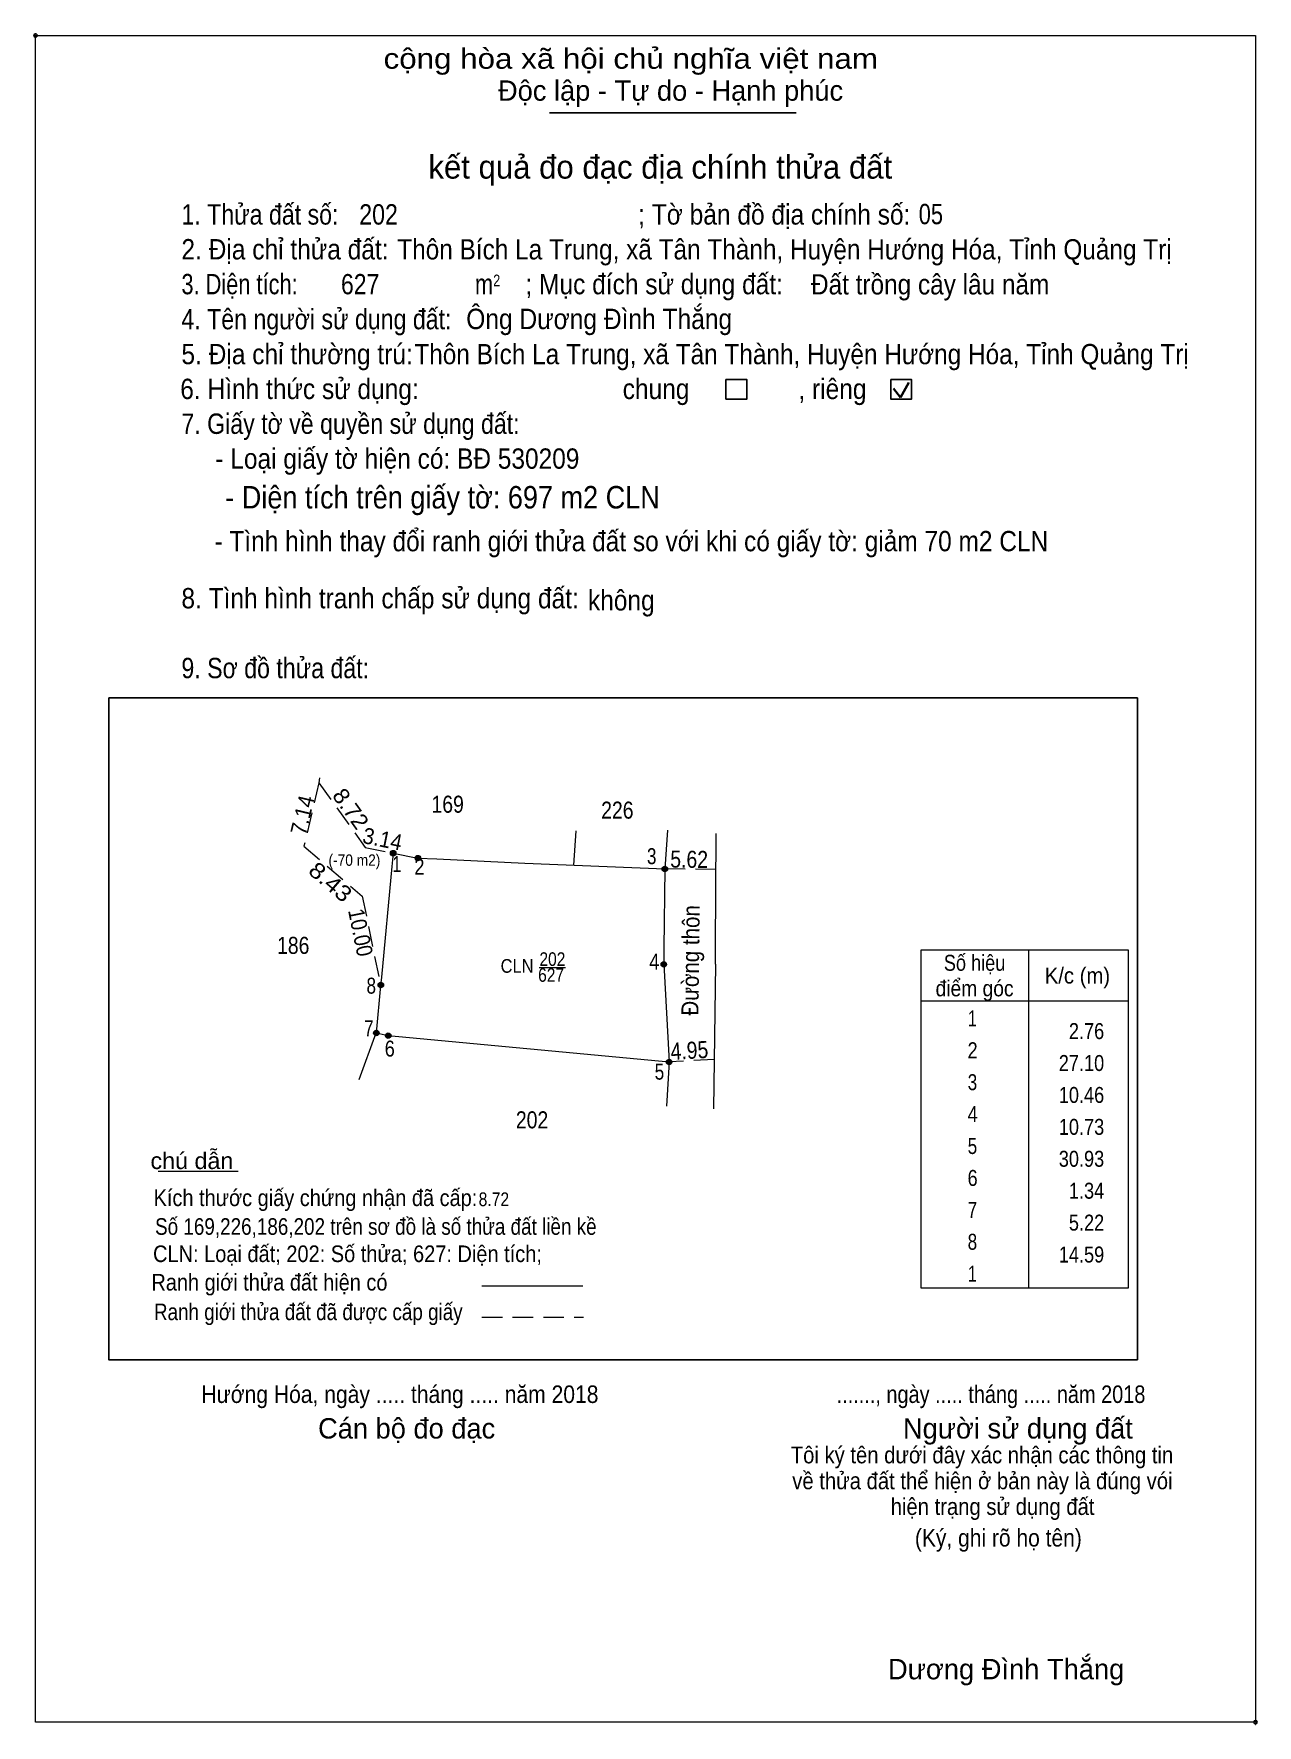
# Model space of a CAD drawing. Header units: metres. Extents: x 538156 to 538894, y 1836832 to 1837065.
# Drawn here: x 538155.8 to 538289.9, y 1836832 to 1837017.5 of the extents above.
import ezdxf
from ezdxf.enums import TextEntityAlignment as Align

# ---------------------------------------------------------------- set-up
doc = ezdxf.new("R2010")
doc.units = ezdxf.units.M
doc.header["$LTSCALE"] = 0.75
doc.header["$PDMODE"] = 32
doc.header["$PDSIZE"] = 0.375
doc.linetypes.add('MEDIUM_DASHED', pattern=[4.5, 3, -1.5])
doc.layers.add('1', color=7, linetype='Continuous')
doc.layers.add('4', color=7, linetype='Continuous')
for name, color, linetype, lineweight in [('12', 7, 'Continuous', 13), ('17', 7, 'Continuous', 13), ('2', 7, 'Continuous', 25), ('3', 7, 'Continuous', 13), ('6', 7, 'Continuous', 13), ('63', 7, 'Continuous', 13), ('7', 7, 'Continuous', 25)]:
    doc.layers.add(name, color=color, linetype=linetype, lineweight=lineweight)

msp = doc.modelspace()

# ---------------------------------------------------------------- hatches: boundary and pattern name
at = {"layer": '63'}
for points in [[(538195.4808, 1836927.6361, 1), (538194.8808, 1836927.6361, 1)], [(538198.1908, 1836927.0961, 1), (538197.5908, 1836927.0961, 1)], [(538225.2608, 1836925.9061, 1), (538224.6608, 1836925.9061, 1)], [(538225.1408, 1836915.4461, 1), (538224.5408, 1836915.4461, 1)], [(538194.1285, 1836913.1779, 1), (538193.5285, 1836913.1779, 1)], [(538193.6326, 1836907.9135, 1), (538193.0326, 1836907.9135, 1)], [(538194.9426, 1836907.6235, 1), (538194.3426, 1836907.6235, 1)], [(538225.7308, 1836904.7361, 1), (538225.1308, 1836904.7361, 1)]]:
    msp.add_hatch(color=256, dxfattribs=at).paths.add_polyline_path(points)

# ---------------------------------------------------------------- linework, layer by layer
at = {"layer": '12'}
for p, q in [((538187.11, 1836935.88), (538187.04, 1836935.35)), ((538214.97, 1836926.32), (538215.24, 1836930.07)), ((538225.25, 1836930.14), (538224.96, 1836925.91)), ((538225.25, 1836930.14), (538224.96, 1836925.91)), ((538224.96, 1836925.91), (538224.86, 1836917.22)), ((538211.18, 1836915.11), (538214.07, 1836915.11)), ((538230.51, 1836915.45), (538230.3, 1836899.59)), ((538191.45, 1836902.81), (538193.33, 1836907.92))]:
    msp.add_line(p, q, dxfattribs=at)
at = {"layer": '12', "linetype": 'MEDIUM_DASHED'}
for p, q in [((538230.58, 1836925.84), (538224.96, 1836925.91)), ((538230.37, 1836905.02), (538225.43, 1836904.74))]:
    msp.add_line(p, q, dxfattribs=at)
for points in [[(538187.04, 1836935.35), (538185.39, 1836928.4), (538191.8, 1836922.92), (538193.8, 1836913.12)], [(538187.04, 1836935.35), (538192.11, 1836928.26), (538195.18, 1836927.64)]]:
    msp.add_lwpolyline(points, dxfattribs=at)
at = {"layer": '12'}
for points in [[(538230.51, 1836915.45), (538230.53, 1836917.28), (538230.6, 1836929.81)], [(538195.18, 1836927.64), (538195.04, 1836926.16), (538193.89, 1836914.04), (538193.8, 1836913.12)], [(538195.18, 1836927.64), (538197.89, 1836927.1), (538199.98, 1836927)], [(538199.98, 1836927), (538209.61, 1836926.54), (538224.96, 1836925.91)], [(538224.86, 1836917.22), (538224.84, 1836915.45), (538225.43, 1836904.74), (538225.13, 1836899.9)], [(538193.33, 1836907.92), (538194.64, 1836907.63), (538225.43, 1836904.74)]]:
    msp.add_lwpolyline(points, dxfattribs=at)
at = {"layer": '17'}
msp.add_line((538169.42, 1836892.78), (538178.19, 1836892.78), dxfattribs=at)
at = {"layer": '2'}
for p, q in [((538164.01, 1836944.66), (538276.77, 1836944.66)), ((538276.77, 1836944.66), (538276.77, 1836872.08))]:
    msp.add_line(p, q, dxfattribs=at)
msp.add_lwpolyline([(538276.77, 1836872.08), (538164.01, 1836872.08), (538164.01, 1836944.66)], dxfattribs=at)
at = {"layer": '3'}
msp.add_line((538193.8, 1836913.12), (538193.33, 1836907.92), dxfattribs=at)
at = {"layer": '6'}
msp.add_line((538204.91, 1836880.18), (538215.98, 1836880.18), dxfattribs=at)
at = {"layer": '6', "linetype": 'MEDIUM_DASHED'}
msp.add_line((538204.9, 1836876.77), (538216.05, 1836876.77), dxfattribs=at)
at = {"layer": '63'}
msp.add_line((538264.81, 1836917.03), (538264.81, 1836879.93), dxfattribs=at)
for points in [[(538264.81, 1836879.93), (538253.05, 1836879.93), (538253.05, 1836917.03), (538264.81, 1836917.03)], [(538264.81, 1836917.03), (538275.73, 1836917.03), (538275.73, 1836879.93), (538264.81, 1836879.93)], [(538253.05, 1836911.43), (538264.81, 1836911.43), (538275.73, 1836911.43)]]:
    msp.add_lwpolyline(points, dxfattribs=at)
for centre in [(538195.1808, 1836927.6361), (538197.8908, 1836927.0961), (538224.9608, 1836925.9061), (538224.8408, 1836915.4461), (538193.8285, 1836913.1779), (538193.3326, 1836907.9135), (538194.6426, 1836907.6235), (538225.4308, 1836904.7361)]:
    msp.add_circle(centre, 0.3, dxfattribs=at)
at = {"layer": '7'}
msp.add_line((538212.3, 1837008.81), (538239.34, 1837008.81), dxfattribs=at)
at = {"layer": '7', "lineweight": 35}
for p, q in [((538250.78, 1836977.6), (538251.7, 1836979.25)), ((538250.02, 1836978.59), (538250.78, 1836977.6))]:
    msp.add_line(p, q, dxfattribs=at)
at = {"layer": '7', "lineweight": 13}
msp.add_lwpolyline([(538155.98, 1837017.29), (538289.7, 1837017.29), (538289.7, 1836832.35), (538155.98, 1836832.35)], close=True, dxfattribs=at)
at = {"layer": '7'}
for points in [[(538231.65, 1836979.57), (538233.95, 1836979.57), (538233.95, 1836977.43), (538231.65, 1836977.43)], [(538249.72, 1836979.57), (538252.01, 1836979.57), (538252.01, 1836977.43), (538249.72, 1836977.43)]]:
    msp.add_lwpolyline(points, close=True, dxfattribs=at)
for p in [(538155.98, 1837017.29), (538289.7, 1836832.35)]:
    msp.add_point(p, dxfattribs=at)

# ---------------------------------------------------------------- texts
at = {"layer": '1', "width": 0.9}
msp.add_text('Hướng Hóa, ngày ..... tháng ..... năm 2018', height=1.92, dxfattribs=at).set_placement((538174.16, 1836867.35))
at = {"layer": '1'}
msp.add_text('Dương Đình Thắng', height=2.236, dxfattribs=at).set_placement((538249.42, 1836837.05))
at = {"layer": '12', "width": 0.85}
for s, height, p in [('169', 1.87, (538201.155, 1836932.07)), ('226', 1.87, (538219.755, 1836931.42)), ('186', 1.87, (538184.225, 1836916.59)), ('202', 1.496, (538212.635, 1836915.27)), ('627', 1.496, (538212.49, 1836913.53)), ('202', 1.87, (538210.405, 1836897.46))]:
    msp.add_text(s, height=height, dxfattribs=at).set_placement(p, align=Align.CENTER)
at = {"layer": '12'}
for s, rotation, width, p in [('5.62', 359.286, 0.85, (538227.6134, 1836926.0337)), ('Đường thôn', 89.255, 0.9, (538228.7157, 1836915.8678)), ('4.95', 3.244, 0.85, (538227.7021, 1836905.0797))]:
    msp.add_text(s, height=1.87, rotation=rotation, dxfattribs=dict(at, width=width)).set_placement(p, align=Align.CENTER)
at = {"layer": '12', "width": 0.9}
msp.add_text('CLN ', height=1.5, dxfattribs=at).set_placement((538211.07, 1836914.52), align=Align.RIGHT)
at = {"layer": '2', "width": 0.85}
msp.add_text('8.72', height=1.51, dxfattribs=at).set_placement((538206.22, 1836888.93), align=Align.CENTER)
at = {"layer": '4', "width": 0.85}
msp.add_text('627', height=2.219, dxfattribs=at).set_placement((538189.46, 1836988.92))
at = {"layer": '6'}
for s, height, width, p in [('Đất trồng cây lâu năm', 2.219, 0.9, (538240.98, 1836988.9)), ('Ông Dương Đình Thắng', 2.236, 0.9, (538203.19, 1836985.1)), ('chú dẫn', 1.817, 1.05, (538168.58, 1836893)), ('Kích thước giấy chứng nhận đã cấp:', 1.817, 0.9, (538168.92, 1836888.94)), ('Số 169,226,186,202 trên sơ đồ là số thửa đất liền kề', 1.82, 0.85, (538169.08, 1836885.79)), ('CLN: Loại đất; 202: Số thửa; 627: Diện tích;', 1.82, 0.9, (538168.86, 1836882.8)), ('Ranh giới thửa đất hiện có ', 1.817, 0.9, (538168.68, 1836879.68)), ('Ranh giới thửa đất đã được cấp giấy', 1.817, 0.85, (538168.96, 1836876.43))]:
    msp.add_text(s, height=height, dxfattribs=dict(at, width=width)).set_placement(p)
at = {"layer": '63'}
for s, rotation, width, p in [('8.72', 305.568, 1.05, (538189.811, 1836931.999)), ('7.14', 76.645, 0.95, (538186.0916, 1836931.6129)), ('3.14', 348.582, 0.95, (538193.8418, 1836928.3355)), ('8.43', 319.472, 1.15, (538187.7364, 1836923.8105)), ('10.00', 281.535, 0.9, (538190.7549, 1836918.77))]:
    msp.add_text(s, height=1.75, rotation=rotation, dxfattribs=dict(at, width=width)).set_placement(p, align=Align.CENTER)
for s, height, width, p in [('(-70 m2)', 1.25, 0.9, (538190.935, 1836926.25)), ('Số hiệu', 1.75, 0.85, (538258.915, 1836914.74)), ('điểm góc', 1.75, 0.9, (538258.91, 1836911.94)), ('K/c (m)', 1.75, 0.95, (538270.185, 1836913.34)), (' 1', 1.75, 0.75, (538258.42, 1836908.65)), (' 2', 1.75, 0.85, (538258.42, 1836905.15)), (' 3', 1.75, 0.8, (538258.42, 1836901.65)), (' 4', 1.75, 0.85, (538258.425, 1836898.15)), (' 5', 1.75, 0.8, (538258.42, 1836894.65)), (' 6', 1.75, 0.85, (538258.42, 1836891.15)), (' 7', 1.75, 0.8, (538258.415, 1836887.65)), (' 8', 1.75, 0.8, (538258.415, 1836884.15)), (' 1', 1.75, 0.75, (538258.42, 1836880.65))]:
    msp.add_text(s, height=height, dxfattribs=dict(at, width=width)).set_placement(p, align=Align.CENTER)
for s, width, p in [(' 1', 0.75, (538196.07, 1836925.56)), (' 2', 0.85, (538198.61, 1836925.27)), (' 3', 0.8, (538224.04, 1836926.43)), (' 4', 0.85, (538224.36, 1836914.88)), (' 8', 0.8, (538193.3, 1836912.23)), (' 7', 0.8, (538193.03, 1836907.56)), ('2.76', 0.85, (538273.12, 1836907.25)), (' 6', 0.85, (538195.36, 1836905.33)), ('27.10', 0.85, (538273.12, 1836903.75)), (' 5', 0.8, (538224.89, 1836902.8)), ('10.46', 0.85, (538273.12, 1836900.25)), ('10.73', 0.85, (538273.12, 1836896.75)), ('30.93', 0.85, (538273.12, 1836893.25)), ('1.34', 0.85, (538273.12, 1836889.75)), ('5.22', 0.85, (538273.12, 1836886.25)), ('14.59', 0.85, (538273.12, 1836882.75))]:
    msp.add_text(s, height=1.75, dxfattribs=dict(at, width=width)).set_placement(p, align=Align.RIGHT)
at = {"layer": '7'}
for s, height, width, p in [('cộng hòa xã hội chủ nghĩa việt nam', 2.232, 1.15, (538194.13, 1837013.65)), ('1. Thửa đất số:', 2.232, 0.85, (538171.97, 1836996.56)), ('202', 2.236, 0.85, (538191.46, 1836996.56)), ('; Tờ bản đồ địa chính số:', 2.232, 0.9, (538222.04, 1836996.56)), ('05', 2.236, 0.8, (538252.79, 1836996.6)), ('2. Địa chỉ thửa đất:', 2.232, 0.9, (538171.97, 1836992.74)), ('Thôn Bích La Trung, xã Tân Thành, Huyện Hướng Hóa, Tỉnh Quảng Trị', 2.219, 0.9, (538195.63, 1836992.74)), ('3. Diện tích:', 2.232, 0.8, (538171.97, 1836988.92)), ('m', 2.232, 0.8, (538204.15, 1836988.92)), ('2', 1.275, 0.8, (538206.15, 1836989.8)), ('; Mục đích sử dụng đất:', 2.232, 0.9, (538209.68, 1836988.92)), ('4. Tên người sử dụng đất:', 2.232, 0.85, (538171.97, 1836985.08)), ('5. Địa chỉ thường trú:', 2.232, 0.9, (538171.97, 1836981.25)), ('Thôn Bích La Trung, xã Tân Thành, Huyện Hướng Hóa, Tỉnh Quảng Trị', 2.219, 0.9, (538197.5, 1836981.25)), ('6. Hình thức sử dụng:', 2.232, 0.9, (538171.84, 1836977.43)), ('chung                , riêng', 2.232, 0.9, (538220.34, 1836977.43)), ('7. Giấy tờ về quyền sử dụng đất:', 2.232, 0.85, (538171.97, 1836973.61)), ('     - Loại giấy tờ hiện có: BĐ 530209', 2.227, 0.9, (538171.97, 1836969.79)), ('                                                                       - Diện tích trên giấy tờ: 697 m2 CLN', 2.466, 0.9, (538118.23, 1836965.43)), ('     - Tình hình thay đổi ranh giới thửa đất so với khi có giấy tờ: giảm 70 m2 CLN', 2.227, 0.9, (538171.87, 1836960.74)), ('8. Tình hình tranh chấp sử dụng đất: ', 2.229, 0.9, (538171.97, 1836954.48)), ('không', 2.232, 0.9, (538216.53, 1836954.25)), ('9. Sơ đồ thửa đất:', 2.232, 0.85, (538171.97, 1836946.82)), ('......., ngày ..... tháng ..... năm 2018', 1.92, 0.85, (538243.79, 1836867.35)), ('(Ký, ghi rõ họ tên)', 1.913, 0.9, (538252.37, 1836851.61))]:
    msp.add_text(s, height=height, dxfattribs=dict(at, width=width)).set_placement(p)
for s, p in [('Độc lập - Tự do - Hạnh phúc', (538206.67, 1837010.14)), ('Cán bộ đo đạc', (538186.95, 1836863.45)), ('Người sử dụng đất', (538251.06, 1836863.45))]:
    msp.add_text(s, height=2.232, dxfattribs=at).set_placement(p)
for s, height, p in [('kết quả đo đạc địa chính thửa đất', 2.551, (538224.46, 1837001.6)), ('.', 0.6377, (538289.6974, 1836832.02))]:
    msp.add_text(s, height=height, dxfattribs=at).set_placement(p, align=Align.CENTER)
at = {"layer": '7', "width": 0.9}
for s, p in [('Tôi ký tên dưới đây xác nhận các thông tin', (538259.725, 1836860.73)), ('về thửa đất thể hiện ở bản này là đúng vói', (538259.77, 1836857.89)), ('hiện trạng sử dụng đất', (538260.885, 1836855.07))]:
    msp.add_text(s, height=1.844, dxfattribs=at).set_placement(p, align=Align.CENTER)

doc.saveas('drawing.dxf')
